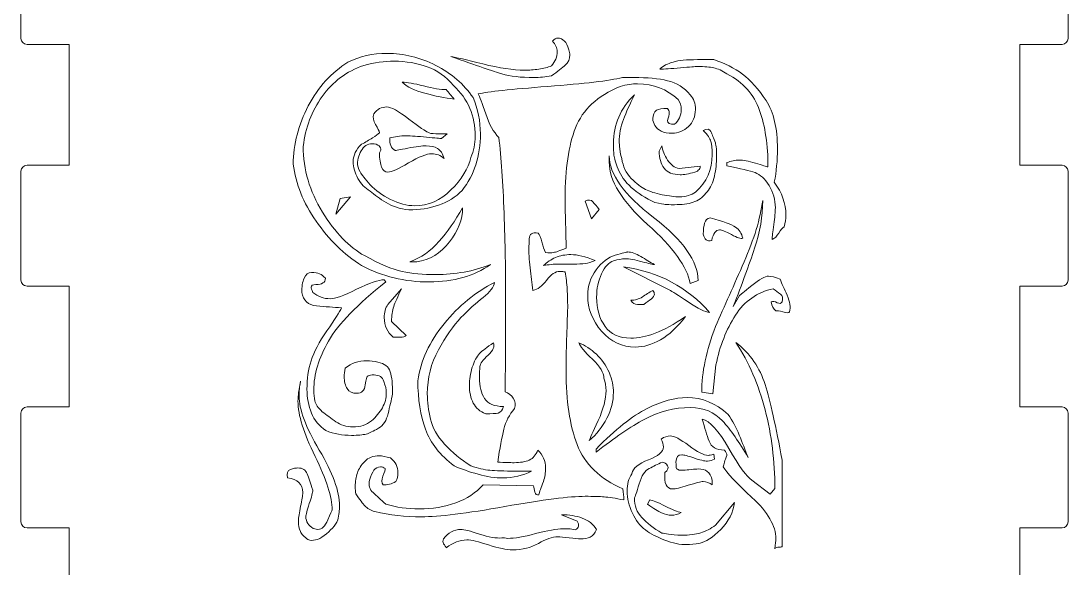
# Model space of a CAD drawing. Header units: inches. Extents: x 110 to 594, y -365 to 80.
# Drawn here: x 218.7 to 305.3, y -177.1 to -131.9 of the extents above; entities that cross this region are included whole.
import ezdxf

# ---------------------------------------------------------------- set-up
doc = ezdxf.new("R2010")
doc.units = ezdxf.units.IN
doc.header["$MEASUREMENT"] = 0
doc.layers.add('design4', color=7, linetype='Continuous')

# ---------------------------------------------------------------- blocks, each defined once
blk = doc.blocks.new('block 8')
at = {"layer": 'design4', "color": 7, "lineweight": 9}
blk.add_lwpolyline([(244.739, -147.849), (245.086, -146.544), (245.956, -146.414), (244.739, -147.849)], dxfattribs=at)
for points, knots in [([(264.086, -134.675), (264.086, -135.023), (263.963, -135.305), (263.717, -135.523), (263.47, -135.74), (263.086, -136.037), (262.565, -136.414), (262.071, -136.501), (261.593, -136.545), (261.129, -136.545), (260.028, -136.545), (259.144, -136.443), (258.477, -136.24), (257.81, -136.037), (256.405, -135.559), (254.26, -134.805), (254.637, -134.864), (255.514, -135.066), (256.891, -135.414), (258.267, -135.762), (259.419, -135.936), (260.347, -135.936), (260.724, -135.936), (261.115, -135.907), (261.521, -135.849), (261.927, -135.791), (262.275, -135.704), (262.565, -135.588), (262.883, -135.212), (263.043, -134.82), (263.043, -134.414), (263.043, -134.066), (262.913, -133.777), (262.651, -133.545), (262.796, -133.371), (262.941, -133.283), (263.086, -133.283), (263.521, -133.283), (263.826, -133.603), (263.999, -134.24), (264.057, -134.414), (264.086, -134.559), (264.086, -134.675)], [0, 0, 0, 0, 1, 1, 1, 2, 2, 2, 3, 3, 3, 4, 4, 4, 5, 5, 5, 6, 6, 6, 7, 7, 7, 8, 8, 8, 9, 9, 9, 10, 10, 10, 11, 11, 11, 12, 12, 12, 13, 13, 13, 14, 14, 14, 14]), ([(252.477, -153.458), (250.448, -153.458), (248.579, -153.009), (246.869, -152.11), (245.419, -151.183), (244.166, -149.958), (243.108, -148.436), (242.05, -146.914), (241.42, -145.342), (241.217, -143.719), (241.217, -142.066), (241.63, -140.457), (242.456, -138.892), (243.282, -137.327), (244.376, -136.125), (245.738, -135.284), (246.695, -134.791), (247.782, -134.544), (248.999, -134.544), (250.362, -134.544), (251.695, -134.878), (252.999, -135.544), (254.304, -136.212), (255.332, -137.095), (256.087, -138.197), (256.492, -139.153), (256.695, -140.153), (256.695, -141.197), (256.695, -143.052), (256.188, -144.617), (255.174, -145.892), (254.651, -146.443), (254.006, -146.849), (253.239, -147.11), (252.47, -147.37), (251.651, -147.501), (250.782, -147.501), (250.028, -147.414), (249.398, -147.212), (248.891, -146.892), (248.383, -146.574), (247.941, -146.255), (247.565, -145.936), (247.158, -145.704), (246.826, -145.356), (246.564, -144.892), (246.304, -144.429), (246.173, -143.965), (246.173, -143.501), (246.173, -142.979), (246.405, -142.501), (246.869, -142.066), (247.188, -141.892), (247.484, -141.718), (247.761, -141.544), (248.035, -141.37), (248.231, -141.226), (248.348, -141.11), (248.318, -140.965), (248.209, -140.74), (248.021, -140.436), (247.832, -140.132), (247.782, -139.835), (247.869, -139.545), (248.158, -139.168), (248.521, -138.979), (248.956, -138.979), (249.304, -138.979), (249.912, -139.313), (250.782, -139.979), (251.651, -140.646), (252.174, -141.009), (252.347, -141.066), (252.463, -141.153), (252.68, -141.197), (252.999, -141.197), (253.202, -141.197), (253.521, -141.197), (253.956, -141.197), (253.956, -141.197), (253.478, -141.588), (253.478, -141.588), (253.361, -141.588), (252.949, -141.552), (252.238, -141.479), (251.528, -141.407), (250.97, -141.37), (250.565, -141.37), (250.043, -141.37), (249.593, -141.429), (249.217, -141.544), (249.159, -142.037), (249.304, -142.385), (249.652, -142.588), (249.68, -142.588), (250.028, -142.522), (250.695, -142.392), (251.361, -142.262), (251.869, -142.197), (252.217, -142.197), (252.593, -142.197), (252.905, -142.269), (253.151, -142.414), (253.397, -142.559), (253.578, -142.835), (253.695, -143.24), (253.405, -142.979), (253.057, -142.849), (252.652, -142.849), (252.245, -142.849), (251.615, -143.103), (250.76, -143.61), (249.905, -144.117), (249.332, -144.37), (249.043, -144.37), (248.579, -144.37), (248.348, -143.834), (248.348, -142.762), (248.55, -142.473), (248.463, -142.24), (248.086, -142.066), (247.623, -141.951), (247.26, -142.052), (246.999, -142.371), (246.739, -142.69), (246.579, -143.081), (246.521, -143.544), (246.521, -143.834), (246.593, -144.103), (246.739, -144.349), (246.883, -144.595), (247.166, -144.951), (247.586, -145.414), (248.007, -145.878), (248.565, -146.284), (249.261, -146.631), (249.956, -146.979), (250.623, -147.153), (251.26, -147.153), (252.391, -147.153), (253.39, -146.719), (254.26, -145.849), (255.129, -144.979), (255.68, -144.081), (255.912, -143.153), (256.144, -142.603), (256.26, -142.023), (256.26, -141.414), (256.26, -139.733), (255.666, -138.327), (254.478, -137.197), (253.84, -136.473), (253.108, -135.958), (252.282, -135.653), (251.456, -135.349), (250.55, -135.197), (249.564, -135.197), (248.753, -135.197), (247.913, -135.313), (247.043, -135.544), (245.623, -136.037), (244.478, -136.893), (243.608, -138.11), (242.738, -139.327), (242.217, -140.704), (242.043, -142.24), (242.043, -144.153), (242.572, -145.965), (243.63, -147.675), (244.688, -149.385), (245.847, -150.588), (247.108, -151.284), (248.369, -151.979), (249.405, -152.414), (250.217, -152.588), (251.028, -152.762), (251.956, -152.849), (252.999, -152.849), (254.622, -152.849), (256.13, -152.574), (257.521, -152.023), (256.158, -152.979), (254.478, -153.458), (252.477, -153.458)], [0, 0, 0, 0, 1, 1, 1, 2, 2, 2, 3, 3, 3, 4, 4, 4, 5, 5, 5, 6, 6, 6, 7, 7, 7, 8, 8, 8, 9, 9, 9, 10, 10, 10, 11, 11, 11, 12, 12, 12, 13, 13, 13, 14, 14, 14, 15, 15, 15, 16, 16, 16, 17, 17, 17, 18, 18, 18, 19, 19, 19, 20, 20, 20, 21, 21, 21, 22, 22, 22, 23, 23, 23, 24, 24, 24, 25, 25, 25, 26, 26, 26, 27, 27, 27, 28, 28, 28, 29, 29, 29, 30, 30, 30, 31, 31, 31, 32, 32, 32, 33, 33, 33, 34, 34, 34, 35, 35, 35, 36, 36, 36, 37, 37, 37, 38, 38, 38, 39, 39, 39, 40, 40, 40, 41, 41, 41, 42, 42, 42, 43, 43, 43, 44, 44, 44, 45, 45, 45, 46, 46, 46, 47, 47, 47, 48, 48, 48, 49, 49, 49, 50, 50, 50, 51, 51, 51, 52, 52, 52, 53, 53, 53, 54, 54, 54, 55, 55, 55, 56, 56, 56, 57, 57, 57, 58, 58, 58, 59, 59, 59, 60, 60, 60, 61, 61, 61, 61]), ([(281.369, -149.414), (281.21, -149.675), (281.028, -149.849), (280.826, -149.936), (280.826, -149.733), (280.869, -149.327), (280.956, -148.718), (281.043, -148.11), (281.086, -147.646), (281.086, -147.327), (281.086, -146.661), (280.913, -146.044), (280.565, -145.479), (280.217, -144.914), (279.832, -144.559), (279.413, -144.414), (278.992, -144.269), (278.216, -144.081), (277.086, -143.849), (277.086, -143.849), (277.086, -143.588), (277.086, -143.588), (277.405, -143.443), (277.753, -143.371), (278.13, -143.371), (278.419, -143.371), (278.854, -143.457), (279.434, -143.631), (280.013, -143.805), (280.361, -143.907), (280.478, -143.936), (280.478, -142.139), (280.246, -140.581), (279.782, -139.262), (279.318, -137.943), (278.419, -136.936), (277.086, -136.24), (276.68, -135.979), (276.318, -135.813), (275.999, -135.74), (275.68, -135.668), (275.231, -135.632), (274.651, -135.632), (274.478, -135.632), (274.006, -135.668), (273.238, -135.74), (272.47, -135.813), (271.897, -135.849), (271.521, -135.849), (271.811, -135.588), (272.18, -135.393), (272.63, -135.262), (273.079, -135.131), (273.753, -135.066), (274.651, -135.066), (274.651, -135.066), (275.999, -135.066), (275.999, -135.066), (276.898, -135.356), (277.687, -135.755), (278.369, -136.262), (279.049, -136.77), (279.702, -137.501), (280.326, -138.457), (280.948, -139.414), (281.261, -140.748), (281.261, -142.458), (281.261, -143.414), (281.173, -144.327), (280.999, -145.197), (281.637, -146.066), (281.956, -146.979), (281.956, -147.936), (281.956, -148.255), (281.912, -148.573), (281.826, -148.892), (281.68, -148.979), (281.528, -149.153), (281.369, -149.414)], [0, 0, 0, 0, 1, 1, 1, 2, 2, 2, 3, 3, 3, 4, 4, 4, 5, 5, 5, 6, 6, 6, 7, 7, 7, 8, 8, 8, 9, 9, 9, 10, 10, 10, 11, 11, 11, 12, 12, 12, 13, 13, 13, 14, 14, 14, 15, 15, 15, 16, 16, 16, 17, 17, 17, 18, 18, 18, 19, 19, 19, 20, 20, 20, 21, 21, 21, 22, 22, 22, 23, 23, 23, 24, 24, 24, 25, 25, 25, 26, 26, 26, 26]), ([(274.478, -139.197), (274.478, -139.777), (274.282, -140.247), (273.891, -140.61), (273.499, -140.973), (273.057, -141.153), (272.564, -141.153), (272.188, -141.153), (271.883, -141.096), (271.651, -140.979), (271.419, -140.864), (271.245, -140.712), (271.13, -140.523), (271.013, -140.335), (270.956, -140.139), (270.956, -139.936), (270.956, -139.647), (271.057, -139.414), (271.26, -139.24), (271.434, -139.153), (271.738, -139.11), (272.173, -139.11), (272.261, -139.197), (272.304, -139.313), (272.304, -139.458), (272.304, -139.603), (272.261, -139.82), (272.173, -140.11), (272.173, -140.313), (272.361, -140.414), (272.739, -140.414), (273.115, -140.095), (273.304, -139.69), (273.304, -139.197), (273.304, -138.878), (273.217, -138.603), (273.043, -138.37), (272.115, -137.501), (271, -137.066), (269.695, -137.066), (269.26, -137.066), (268.782, -137.139), (268.26, -137.284), (266.376, -138.066), (265.144, -139.204), (264.565, -140.697), (263.984, -142.19), (263.695, -144.125), (263.695, -146.501), (263.695, -146.994), (263.709, -147.711), (263.739, -148.653), (263.767, -149.595), (263.782, -150.269), (263.782, -150.675), (263.26, -150.878), (262.913, -150.994), (262.738, -151.023), (262.565, -151.052), (262.347, -151.052), (262.087, -151.023), (261.97, -150.791), (261.869, -150.501), (261.782, -150.153), (261.695, -149.805), (261.593, -149.559), (261.477, -149.414), (260.984, -149.327), (260.739, -149.487), (260.739, -149.892), (260.739, -150.038), (260.724, -150.24), (260.695, -150.501), (260.695, -151.023), (260.731, -151.617), (260.804, -152.284), (260.876, -152.951), (260.956, -153.574), (261.043, -154.153), (261.419, -154.095), (261.789, -153.821), (262.151, -153.327), (262.514, -152.835), (262.883, -152.588), (263.26, -152.588), (263.434, -152.588), (263.579, -152.603), (263.695, -152.632), (263.782, -153.096), (263.839, -153.574), (263.869, -154.066), (263.897, -154.56), (263.912, -155.052), (263.912, -155.545), (263.883, -156.444), (263.854, -157.335), (263.826, -158.219), (263.796, -159.103), (263.782, -159.98), (263.782, -160.849), (263.782, -163.284), (264.086, -165.305), (264.695, -166.914), (265.304, -168.523), (266.564, -169.748), (268.478, -170.588), (268.506, -170.908), (268.535, -171.211), (268.565, -171.501), (267.84, -171.356), (267.296, -171.269), (266.934, -171.24), (266.571, -171.211), (266.043, -171.197), (265.347, -171.197), (264.101, -171.197), (261.891, -171.479), (258.717, -172.044), (255.543, -172.61), (253.245, -172.893), (251.826, -172.893), (250.492, -172.893), (249.202, -172.748), (247.956, -172.458), (247.608, -172.342), (247.34, -172.19), (247.151, -172.001), (246.963, -171.813), (246.709, -171.473), (246.391, -170.979), (246.362, -170.834), (246.347, -170.631), (246.347, -170.371), (246.347, -169.965), (246.405, -169.596), (246.521, -169.262), (246.637, -168.929), (246.84, -168.61), (247.13, -168.306), (247.42, -168.001), (247.825, -167.849), (248.348, -167.849), (248.55, -167.849), (248.854, -167.908), (249.261, -168.023), (249.666, -168.342), (249.869, -168.747), (249.869, -169.24), (249.869, -169.53), (249.81, -169.777), (249.695, -169.979), (249.347, -170.182), (248.999, -170.269), (248.651, -170.241), (248.506, -170.096), (248.499, -169.856), (248.63, -169.523), (248.76, -169.19), (248.826, -168.98), (248.826, -168.892), (248.68, -168.805), (248.55, -168.762), (248.434, -168.762), (248.202, -168.762), (248.021, -168.856), (247.891, -169.044), (247.761, -169.233), (247.637, -169.501), (247.521, -169.849), (247.434, -170.284), (247.535, -170.631), (247.825, -170.892), (248.115, -171.153), (248.463, -171.473), (248.869, -171.849), (249.739, -172.11), (250.666, -172.24), (251.651, -172.24), (252.723, -172.24), (253.723, -172.074), (254.651, -171.74), (255.579, -171.407), (256.332, -170.908), (256.913, -170.241), (256.913, -170.241), (261.086, -170.327), (261.086, -170.327), (261.115, -170.473), (261.152, -170.646), (261.195, -170.849), (261.238, -171.052), (261.347, -171.125), (261.521, -171.066), (261.579, -170.834), (261.709, -170.473), (261.912, -169.979), (262.028, -169.603), (262.087, -169.226), (262.087, -168.849), (262.087, -168.269), (261.869, -167.777), (261.434, -167.371), (261.289, -167.777), (261.057, -168.052), (260.739, -168.197), (260.419, -168.342), (259.999, -168.414), (259.478, -168.414), (259.158, -168.414), (258.709, -168.4), (258.129, -168.371), (258.304, -167.212), (258.47, -166.306), (258.63, -165.653), (258.789, -165.001), (259.087, -164.429), (259.521, -163.936), (259.608, -163.617), (259.572, -163.334), (259.412, -163.088), (259.253, -162.842), (259.028, -162.661), (258.739, -162.545), (258.739, -161.994), (258.745, -161.429), (258.76, -160.849), (258.774, -160.27), (258.782, -159.69), (258.782, -159.11), (258.782, -159.11), (258.782, -158.588), (258.782, -158.588), (258.782, -158.588), (258.782, -158.023), (258.782, -158.023), (258.782, -158.023), (258.782, -157.371), (258.782, -157.371), (258.782, -157.371), (258.782, -156.588), (258.782, -156.588), (258.782, -156.588), (258.782, -155.718), (258.782, -155.718), (258.782, -155.718), (258.782, -154.719), (258.782, -154.719), (258.782, -152.603), (258.739, -150.284), (258.652, -147.762), (258.564, -145.24), (258.419, -143.153), (258.217, -141.501), (257.782, -141.066), (257.419, -140.414), (257.13, -139.545), (256.84, -138.675), (256.636, -138.124), (256.521, -137.892), (257.304, -137.718), (259.217, -137.516), (262.26, -137.284), (265.304, -137.052), (267.362, -136.805), (268.434, -136.545), (268.434, -136.545), (269.391, -136.545), (269.391, -136.545), (270.492, -136.545), (271.419, -136.631), (272.173, -136.805), (272.927, -136.979), (273.55, -137.371), (274.043, -137.979), (274.332, -138.298), (274.478, -138.704), (274.478, -139.197)], [0, 0, 0, 0, 1, 1, 1, 2, 2, 2, 3, 3, 3, 4, 4, 4, 5, 5, 5, 6, 6, 6, 7, 7, 7, 8, 8, 8, 9, 9, 9, 10, 10, 10, 11, 11, 11, 12, 12, 12, 13, 13, 13, 14, 14, 14, 15, 15, 15, 16, 16, 16, 17, 17, 17, 18, 18, 18, 19, 19, 19, 20, 20, 20, 21, 21, 21, 22, 22, 22, 23, 23, 23, 24, 24, 24, 25, 25, 25, 26, 26, 26, 27, 27, 27, 28, 28, 28, 29, 29, 29, 30, 30, 30, 31, 31, 31, 32, 32, 32, 33, 33, 33, 34, 34, 34, 35, 35, 35, 36, 36, 36, 37, 37, 37, 38, 38, 38, 39, 39, 39, 40, 40, 40, 41, 41, 41, 42, 42, 42, 43, 43, 43, 44, 44, 44, 45, 45, 45, 46, 46, 46, 47, 47, 47, 48, 48, 48, 49, 49, 49, 50, 50, 50, 51, 51, 51, 52, 52, 52, 53, 53, 53, 54, 54, 54, 55, 55, 55, 56, 56, 56, 57, 57, 57, 58, 58, 58, 59, 59, 59, 60, 60, 60, 61, 61, 61, 62, 62, 62, 63, 63, 63, 64, 64, 64, 65, 65, 65, 66, 66, 66, 67, 67, 67, 68, 68, 68, 69, 69, 69, 70, 70, 70, 71, 71, 71, 72, 72, 72, 73, 73, 73, 74, 74, 74, 75, 75, 75, 76, 76, 76, 77, 77, 77, 78, 78, 78, 79, 79, 79, 80, 80, 80, 81, 81, 81, 82, 82, 82, 83, 83, 83, 84, 84, 84, 85, 85, 85, 86, 86, 86, 87, 87, 87, 88, 88, 88, 89, 89, 89, 90, 90, 90, 91, 91, 91, 92, 92, 92, 92]), ([(252.108, -137.849), (251.253, -137.617), (250.623, -137.313), (250.217, -136.936), (250.623, -136.936), (251.217, -137.038), (251.999, -137.24), (252.782, -137.443), (253.405, -137.544), (253.869, -137.544), (254.071, -137.805), (254.289, -138.066), (254.521, -138.327), (253.767, -138.24), (252.963, -138.081), (252.108, -137.849)], [0, 0, 0, 0, 1, 1, 1, 2, 2, 2, 3, 3, 3, 4, 4, 4, 5, 5, 5, 5]), ([(276.217, -142.458), (276.217, -142.748), (276.217, -143.023), (276.217, -143.284), (276.217, -143.834), (276.144, -144.37), (275.999, -144.892), (275.854, -145.414), (275.637, -145.82), (275.347, -146.11), (275.057, -146.487), (274.702, -146.74), (274.282, -146.871), (273.861, -147.001), (273.347, -147.066), (272.739, -147.066), (272.361, -147.066), (272.108, -147.059), (271.977, -147.045), (271.847, -147.03), (271.565, -146.979), (271.13, -146.892), (270.347, -146.516), (269.695, -146.095), (269.173, -145.631), (268.651, -145.168), (268.289, -144.668), (268.086, -144.131), (267.883, -143.596), (267.767, -143.212), (267.739, -142.979), (267.71, -142.748), (267.695, -142.429), (267.695, -142.023), (267.695, -140.429), (268.275, -139.081), (269.434, -137.979), (269.057, -138.734), (268.753, -139.414), (268.521, -140.023), (268.289, -140.631), (268.173, -141.255), (268.173, -141.892), (268.173, -141.951), (268.188, -142.139), (268.217, -142.458), (268.245, -142.777), (268.304, -143.038), (268.39, -143.24), (268.478, -143.907), (268.738, -144.457), (269.173, -144.892), (269.608, -145.327), (269.999, -145.631), (270.347, -145.805), (270.695, -145.979), (271.151, -146.125), (271.717, -146.24), (272.282, -146.356), (272.767, -146.414), (273.174, -146.414), (273.695, -146.414), (274.13, -146.284), (274.478, -146.023), (275.405, -145.182), (275.869, -144.153), (275.869, -142.936), (275.869, -142.443), (275.832, -142.074), (275.76, -141.827), (275.688, -141.581), (275.478, -141.284), (275.13, -140.936), (275.449, -140.762), (275.658, -140.791), (275.76, -141.022), (275.861, -141.255), (275.985, -141.559), (276.13, -141.936), (276.13, -142.023), (276.158, -142.197), (276.217, -142.458)], [0, 0, 0, 0, 1, 1, 1, 2, 2, 2, 3, 3, 3, 4, 4, 4, 5, 5, 5, 6, 6, 6, 7, 7, 7, 8, 8, 8, 9, 9, 9, 10, 10, 10, 11, 11, 11, 12, 12, 12, 13, 13, 13, 14, 14, 14, 15, 15, 15, 16, 16, 16, 17, 17, 17, 18, 18, 18, 19, 19, 19, 20, 20, 20, 21, 21, 21, 22, 22, 22, 23, 23, 23, 24, 24, 24, 25, 25, 25, 26, 26, 26, 27, 27, 27, 27]), ([(274.717, -144.218), (274.615, -144.32), (274.521, -144.37), (274.434, -144.37), (273.912, -144.516), (273.506, -144.588), (273.217, -144.588), (272.608, -144.588), (272.165, -144.407), (271.891, -144.045), (271.615, -143.682), (271.478, -143.212), (271.478, -142.631), (271.478, -142.631), (271.695, -142.197), (271.695, -142.197), (271.753, -142.573), (271.913, -142.965), (272.173, -143.371), (272.434, -143.777), (272.753, -144.009), (273.13, -144.066), (273.13, -144.066), (274.869, -143.892), (274.869, -143.892), (274.869, -144.009), (274.818, -144.117), (274.717, -144.218)], [0, 0, 0, 0, 1, 1, 1, 2, 2, 2, 3, 3, 3, 4, 4, 4, 5, 5, 5, 6, 6, 6, 7, 7, 7, 8, 8, 8, 9, 9, 9, 9]), ([(274.043, -153.588), (273.81, -152.226), (272.637, -150.596), (270.521, -148.697), (268.405, -146.799), (267.347, -145.081), (267.347, -143.544), (267.347, -143.544), (267.347, -143.023), (267.347, -143.023), (267.347, -144.53), (268.572, -146.234), (271.021, -148.131), (273.47, -150.03), (274.695, -151.762), (274.695, -153.327), (274.695, -153.327), (274.043, -153.588), (274.043, -153.588)], [0, 0, 0, 0, 1, 1, 1, 2, 2, 2, 3, 3, 3, 4, 4, 4, 5, 5, 5, 6, 6, 6, 6]), ([(265.869, -148.24), (265.869, -148.24), (265.347, -146.762), (265.347, -146.762), (265.636, -146.646), (265.854, -146.668), (265.999, -146.827), (266.144, -146.987), (266.318, -147.197), (266.521, -147.458), (266.521, -147.458), (265.869, -148.24), (265.869, -148.24)], [0, 0, 0, 0, 1, 1, 1, 2, 2, 2, 3, 3, 3, 4, 4, 4, 4]), ([(281.717, -155.936), (281.412, -155.849), (281.216, -155.82), (281.13, -155.849), (280.926, -155.704), (280.796, -155.458), (280.738, -155.11), (280.883, -155.052), (281.05, -155.074), (281.238, -155.175), (281.427, -155.277), (281.564, -155.255), (281.651, -155.11), (281.739, -154.82), (281.688, -154.603), (281.5, -154.458), (281.311, -154.313), (281.115, -154.168), (280.913, -154.023), (279.579, -154.313), (278.535, -155.045), (277.782, -156.218), (277.028, -157.392), (276.492, -158.761), (276.174, -160.327), (276.174, -160.327), (275.912, -162.719), (275.912, -162.719), (275.912, -162.719), (274.999, -162.588), (274.999, -162.588), (274.999, -160.936), (275.376, -159.125), (276.13, -157.153), (276.883, -155.473), (277.674, -153.69), (278.5, -151.805), (279.326, -149.922), (279.84, -148.226), (280.043, -146.719), (280.043, -148.023), (279.818, -149.342), (279.369, -150.675), (278.919, -152.008), (278.332, -153.617), (277.608, -155.501), (277.608, -155.501), (278.13, -154.588), (278.13, -154.588), (278.159, -154.56), (278.492, -154.284), (279.13, -153.762), (279.767, -153.24), (280.231, -152.979), (280.521, -152.979), (280.753, -152.979), (281.071, -153.066), (281.478, -153.24), (281.622, -153.588), (281.818, -154.03), (282.065, -154.566), (282.311, -155.103), (282.375, -155.56), (282.26, -155.936), (282.202, -156.023), (282.021, -156.023), (281.717, -155.936)], [0, 0, 0, 0, 1, 1, 1, 2, 2, 2, 3, 3, 3, 4, 4, 4, 5, 5, 5, 6, 6, 6, 7, 7, 7, 8, 8, 8, 9, 9, 9, 10, 10, 10, 11, 11, 11, 12, 12, 12, 13, 13, 13, 14, 14, 14, 15, 15, 15, 16, 16, 16, 17, 17, 17, 18, 18, 18, 19, 19, 19, 20, 20, 20, 21, 21, 21, 22, 22, 22, 22]), ([(254.13, -150.153), (253.405, -151.081), (252.506, -151.632), (251.434, -151.805), (251.434, -151.805), (250.869, -151.805), (250.869, -151.805), (251.767, -151.458), (252.564, -150.893), (253.26, -150.11), (253.956, -149.327), (254.608, -148.4), (255.217, -147.327), (255.217, -148.283), (254.854, -149.226), (254.13, -150.153)], [0, 0, 0, 0, 1, 1, 1, 2, 2, 2, 3, 3, 3, 4, 4, 4, 5, 5, 5, 5]), ([(277.456, -149.544), (276.978, -149.284), (276.652, -149.153), (276.477, -149.153), (276.158, -149.153), (275.941, -149.443), (275.826, -150.023), (275.449, -150.139), (275.216, -149.965), (275.13, -149.501), (275.13, -149.125), (275.165, -148.82), (275.239, -148.588), (275.31, -148.356), (275.462, -148.212), (275.695, -148.153), (276.767, -148.443), (277.463, -148.697), (277.782, -148.914), (278.101, -149.132), (278.304, -149.443), (278.391, -149.849), (278.245, -149.907), (277.934, -149.805), (277.456, -149.544)], [0, 0, 0, 0, 1, 1, 1, 2, 2, 2, 3, 3, 3, 4, 4, 4, 5, 5, 5, 6, 6, 6, 7, 7, 7, 8, 8, 8, 8]), ([(265.369, -151.936), (265.122, -151.965), (264.782, -151.979), (264.347, -151.979), (264.347, -151.979), (263.216, -151.979), (263.216, -151.979), (262.753, -151.979), (262.318, -152.023), (261.912, -152.11), (262.202, -151.82), (262.535, -151.596), (262.913, -151.436), (263.289, -151.277), (263.709, -151.197), (264.174, -151.197), (264.723, -151.197), (265.39, -151.357), (266.173, -151.675), (265.883, -151.82), (265.615, -151.907), (265.369, -151.936)], [0, 0, 0, 0, 1, 1, 1, 2, 2, 2, 3, 3, 3, 4, 4, 4, 5, 5, 5, 6, 6, 6, 7, 7, 7, 7]), ([(271.586, -158.24), (270.876, -158.646), (270.187, -158.849), (269.521, -158.849), (268.419, -158.849), (267.484, -158.407), (266.717, -157.523), (265.948, -156.639), (265.565, -155.661), (265.565, -154.588), (265.565, -153.805), (265.796, -153.096), (266.26, -152.458), (266.724, -151.82), (267.253, -151.414), (267.847, -151.24), (268.441, -151.067), (268.782, -150.979), (268.869, -150.979), (269.188, -150.979), (269.55, -151.103), (269.956, -151.349), (270.362, -151.596), (270.739, -151.82), (271.086, -152.023), (270.97, -152.023), (270.63, -151.944), (270.065, -151.784), (269.5, -151.625), (269.028, -151.545), (268.651, -151.545), (268.39, -151.545), (268.071, -151.603), (267.695, -151.719), (267.318, -151.835), (266.992, -152.19), (266.717, -152.784), (266.441, -153.378), (266.304, -154.023), (266.304, -154.719), (266.304, -155.675), (266.536, -156.479), (266.999, -157.132), (267.463, -157.784), (268.173, -158.11), (269.13, -158.11), (269.739, -158.11), (270.413, -157.973), (271.151, -157.697), (271.891, -157.422), (272.724, -156.965), (273.652, -156.327), (272.985, -157.197), (272.296, -157.835), (271.586, -158.24)], [0, 0, 0, 0, 1, 1, 1, 2, 2, 2, 3, 3, 3, 4, 4, 4, 5, 5, 5, 6, 6, 6, 7, 7, 7, 8, 8, 8, 9, 9, 9, 10, 10, 10, 11, 11, 11, 12, 12, 12, 13, 13, 13, 14, 14, 14, 15, 15, 15, 16, 16, 16, 17, 17, 17, 18, 18, 18, 18]), ([(273.869, -155.11), (273.057, -154.56), (272.535, -154.226), (272.304, -154.11), (272.304, -154.11), (268.521, -152.197), (268.521, -152.197), (271.448, -152.632), (273.825, -153.893), (275.651, -155.979), (275.274, -155.951), (274.68, -155.661), (273.869, -155.11)], [0, 0, 0, 0, 1, 1, 1, 2, 2, 2, 3, 3, 3, 4, 4, 4, 4]), ([(249.065, -164.349), (248.934, -164.914), (248.666, -165.32), (248.26, -165.566), (247.854, -165.813), (247.514, -165.973), (247.238, -166.044), (246.963, -166.117), (246.564, -166.153), (246.043, -166.153), (245.289, -166.153), (244.579, -166.022), (243.912, -165.762), (243.362, -165.386), (242.963, -164.9), (242.717, -164.305), (242.47, -163.711), (242.348, -163.052), (242.348, -162.327), (242.348, -161.487), (242.463, -160.705), (242.695, -159.98), (242.927, -159.256), (243.362, -158.429), (243.999, -157.501), (244.637, -156.574), (245.043, -155.936), (245.217, -155.588), (244.55, -155.56), (243.861, -155.509), (243.152, -155.436), (242.441, -155.364), (242.028, -154.995), (241.913, -154.327), (241.913, -153.864), (241.978, -153.473), (242.108, -153.154), (242.239, -152.835), (242.448, -152.675), (242.738, -152.675), (242.999, -152.675), (243.217, -152.712), (243.391, -152.784), (243.564, -152.857), (243.724, -152.979), (243.869, -153.154), (243.869, -153.501), (243.608, -153.675), (243.086, -153.675), (242.826, -153.675), (242.695, -153.748), (242.695, -153.893), (242.695, -153.951), (242.738, -154.095), (242.826, -154.327), (243.261, -154.675), (243.739, -154.849), (244.26, -154.849), (244.666, -154.849), (245.398, -154.588), (246.456, -154.066), (247.514, -153.545), (248.275, -153.284), (248.738, -153.284), (248.738, -153.284), (248.869, -153.458), (248.869, -153.458), (246.521, -155.313), (244.941, -156.943), (244.13, -158.349), (243.318, -159.755), (242.913, -161.11), (242.913, -162.414), (242.913, -162.734), (242.941, -163.031), (242.999, -163.306), (243.057, -163.581), (243.261, -163.878), (243.608, -164.196), (243.956, -164.458), (244.333, -164.733), (244.739, -165.023), (245.144, -165.313), (245.608, -165.457), (246.13, -165.457), (246.767, -165.457), (247.282, -165.291), (247.674, -164.958), (248.064, -164.625), (248.369, -164.262), (248.587, -163.871), (248.804, -163.479), (248.913, -163.066), (248.913, -162.632), (248.913, -162.371), (248.847, -162.06), (248.717, -161.697), (248.587, -161.335), (248.318, -161.153), (247.913, -161.153), (247.68, -161.153), (247.514, -161.175), (247.413, -161.219), (247.311, -161.262), (247.231, -161.516), (247.174, -161.979), (247.115, -162.444), (246.883, -162.675), (246.478, -162.675), (246.101, -162.675), (245.833, -162.545), (245.674, -162.284), (245.514, -162.023), (245.434, -161.69), (245.434, -161.284), (245.434, -161.11), (245.463, -160.878), (245.521, -160.588), (246.014, -160.182), (246.609, -159.98), (247.304, -159.98), (247.593, -159.98), (247.898, -160.023), (248.217, -160.11), (248.767, -160.197), (249.108, -160.458), (249.239, -160.892), (249.369, -161.327), (249.434, -161.936), (249.434, -162.719), (249.318, -163.24), (249.195, -163.784), (249.065, -164.349)], [0, 0, 0, 0, 1, 1, 1, 2, 2, 2, 3, 3, 3, 4, 4, 4, 5, 5, 5, 6, 6, 6, 7, 7, 7, 8, 8, 8, 9, 9, 9, 10, 10, 10, 11, 11, 11, 12, 12, 12, 13, 13, 13, 14, 14, 14, 15, 15, 15, 16, 16, 16, 17, 17, 17, 18, 18, 18, 19, 19, 19, 20, 20, 20, 21, 21, 21, 22, 22, 22, 23, 23, 23, 24, 24, 24, 25, 25, 25, 26, 26, 26, 27, 27, 27, 28, 28, 28, 29, 29, 29, 30, 30, 30, 31, 31, 31, 32, 32, 32, 33, 33, 33, 34, 34, 34, 35, 35, 35, 36, 36, 36, 37, 37, 37, 38, 38, 38, 39, 39, 39, 40, 40, 40, 41, 41, 41, 42, 42, 42, 43, 43, 43, 44, 44, 44, 44]), ([(250.043, -158.023), (250.043, -158.023), (249.478, -158.023), (249.478, -158.023), (248.984, -157.617), (248.738, -157.081), (248.738, -156.414), (248.738, -155.979), (248.84, -155.617), (249.043, -155.327), (249.043, -155.327), (250.174, -154.023), (250.174, -154.023), (249.854, -154.661), (249.637, -155.153), (249.521, -155.501), (249.405, -155.849), (249.347, -156.255), (249.347, -156.719), (249.347, -156.719), (250.565, -157.893), (250.565, -157.893), (250.478, -157.979), (250.304, -158.023), (250.043, -158.023)], [0, 0, 0, 0, 1, 1, 1, 2, 2, 2, 3, 3, 3, 4, 4, 4, 5, 5, 5, 6, 6, 6, 7, 7, 7, 8, 8, 8, 8]), ([(258.564, -169.675), (257.927, -169.675), (257.239, -169.574), (256.499, -169.371), (255.76, -169.168), (255.101, -168.936), (254.521, -168.675), (253.361, -167.806), (252.571, -166.799), (252.152, -165.653), (251.731, -164.509), (251.521, -163.168), (251.521, -161.631), (251.753, -159.98), (252.477, -158.407), (253.695, -156.914), (254.912, -155.422), (256.304, -154.284), (257.869, -153.501), (257.81, -153.878), (257.492, -154.291), (256.913, -154.74), (256.332, -155.19), (255.723, -155.748), (255.086, -156.414), (254.449, -157.081), (253.825, -157.973), (253.217, -159.088), (252.608, -160.204), (252.304, -161.414), (252.304, -162.719), (252.304, -163.385), (252.391, -164.081), (252.564, -164.806), (252.739, -165.53), (253.13, -166.226), (253.738, -166.893), (254.347, -167.56), (255.072, -168.153), (255.912, -168.675), (256.492, -168.878), (257.014, -169.001), (257.478, -169.044), (257.941, -169.088), (258.652, -169.11), (259.608, -169.11), (259.608, -169.11), (260.912, -169.11), (260.912, -169.11), (260.188, -169.487), (259.405, -169.675), (258.564, -169.675)], [0, 0, 0, 0, 1, 1, 1, 2, 2, 2, 3, 3, 3, 4, 4, 4, 5, 5, 5, 6, 6, 6, 7, 7, 7, 8, 8, 8, 9, 9, 9, 10, 10, 10, 11, 11, 11, 12, 12, 12, 13, 13, 13, 14, 14, 14, 15, 15, 15, 16, 16, 16, 17, 17, 17, 17]), ([(271.086, -154.458), (271.086, -154.603), (271, -154.74), (270.825, -154.871), (270.652, -155.001), (270.448, -155.153), (270.217, -155.327), (270.043, -155.327), (269.869, -155.327), (269.695, -155.327), (269.462, -155.327), (269.274, -155.212), (269.13, -154.979), (269.478, -154.979), (269.796, -154.886), (270.086, -154.697), (270.375, -154.509), (270.665, -154.327), (270.956, -154.153), (271.043, -154.299), (271.086, -154.4), (271.086, -154.458)], [0, 0, 0, 0, 1, 1, 1, 2, 2, 2, 3, 3, 3, 4, 4, 4, 5, 5, 5, 6, 6, 6, 7, 7, 7, 7]), ([(281.304, -175.414), (281.159, -175.414), (281.071, -175.458), (281.043, -175.545), (281.101, -175.139), (281.13, -174.864), (281.13, -174.718), (281.13, -173.646), (280.47, -172.501), (279.151, -171.284), (277.832, -170.066), (277.043, -169.226), (276.782, -168.762), (276.81, -168.559), (276.912, -168.24), (277.086, -167.806), (277.086, -167.661), (277.013, -167.516), (276.869, -167.371), (276.202, -167.371), (275.782, -167.125), (275.608, -166.631), (275.434, -166.139), (275.245, -165.53), (275.043, -164.806), (275.651, -164.951), (276.383, -165.762), (277.239, -167.241), (278.093, -168.718), (278.724, -169.588), (279.13, -169.849), (279.13, -169.849), (280.651, -171.023), (280.651, -171.023), (280.651, -171.023), (281.043, -170.544), (281.043, -170.544), (281.043, -168.284), (280.775, -166.117), (280.239, -164.045), (279.702, -161.972), (278.897, -160.11), (277.826, -158.458), (279.014, -159.414), (279.818, -160.581), (280.239, -161.958), (280.658, -163.334), (281.13, -165.414), (281.651, -168.197), (281.651, -168.197), (281.651, -175.371), (281.651, -175.371), (281.564, -175.4), (281.449, -175.414), (281.304, -175.414)], [0, 0, 0, 0, 1, 1, 1, 2, 2, 2, 3, 3, 3, 4, 4, 4, 5, 5, 5, 6, 6, 6, 7, 7, 7, 8, 8, 8, 9, 9, 9, 10, 10, 10, 11, 11, 11, 12, 12, 12, 13, 13, 13, 14, 14, 14, 15, 15, 15, 16, 16, 16, 17, 17, 17, 18, 18, 18, 18]), ([(258.174, -164.305), (257.97, -164.349), (257.622, -164.371), (257.13, -164.371), (256.666, -164.196), (256.326, -163.9), (256.108, -163.479), (255.891, -163.06), (255.782, -162.574), (255.782, -162.023), (255.782, -161.53), (255.861, -161.03), (256.021, -160.523), (256.18, -160.016), (256.376, -159.639), (256.608, -159.393), (256.84, -159.147), (257.231, -158.849), (257.782, -158.501), (257.897, -158.791), (257.745, -159.131), (257.325, -159.523), (256.905, -159.914), (256.68, -160.226), (256.652, -160.458), (256.623, -160.69), (256.608, -160.995), (256.608, -161.371), (256.608, -162.096), (256.753, -162.675), (257.043, -163.11), (257.332, -163.545), (257.854, -163.762), (258.608, -163.762), (258.521, -164.081), (258.375, -164.262), (258.174, -164.305)], [0, 0, 0, 0, 1, 1, 1, 2, 2, 2, 3, 3, 3, 4, 4, 4, 5, 5, 5, 6, 6, 6, 7, 7, 7, 8, 8, 8, 9, 9, 9, 10, 10, 10, 11, 11, 11, 12, 12, 12, 12]), ([(267.695, -162.588), (267.695, -163.313), (267.514, -164.03), (267.151, -164.74), (266.789, -165.45), (266.304, -166.066), (265.695, -166.588), (265.753, -166.443), (265.999, -165.892), (266.434, -164.936), (266.869, -163.979), (267.086, -163.153), (267.086, -162.457), (267.086, -162.081), (267.028, -161.733), (266.912, -161.414), (266.912, -160.979), (266.593, -160.458), (265.956, -159.849), (265.318, -159.24), (264.941, -158.791), (264.825, -158.501), (265.347, -158.704), (265.832, -159.016), (266.282, -159.436), (266.731, -159.856), (267.086, -160.357), (267.347, -160.936), (267.579, -161.544), (267.695, -162.096), (267.695, -162.588)], [0, 0, 0, 0, 1, 1, 1, 2, 2, 2, 3, 3, 3, 4, 4, 4, 5, 5, 5, 6, 6, 6, 7, 7, 7, 8, 8, 8, 9, 9, 9, 10, 10, 10, 10]), ([(243.782, -174.436), (243.261, -174.827), (242.811, -174.936), (242.434, -174.762), (242.115, -174.559), (241.905, -174.342), (241.804, -174.11), (241.702, -173.878), (241.652, -173.588), (241.652, -173.24), (241.652, -172.951), (241.71, -172.545), (241.825, -172.023), (241.941, -171.501), (242, -171.125), (242, -170.892), (242, -170.196), (241.579, -169.791), (240.739, -169.675), (240.652, -169.299), (240.731, -169.066), (240.978, -168.98), (241.224, -168.892), (241.434, -168.849), (241.608, -168.849), (241.985, -168.849), (242.239, -169.016), (242.369, -169.349), (242.499, -169.682), (242.651, -170.125), (242.826, -170.675), (242.826, -170.878), (242.731, -171.255), (242.543, -171.805), (242.354, -172.357), (242.26, -172.718), (242.26, -172.893), (242.26, -173.298), (242.463, -173.617), (242.869, -173.849), (242.869, -173.849), (243.261, -173.936), (243.261, -173.936), (243.579, -173.936), (243.848, -173.675), (244.065, -173.153), (244.282, -172.631), (244.405, -172.357), (244.434, -172.327), (244.434, -171.284), (243.963, -169.806), (243.022, -167.892), (242.079, -165.98), (241.608, -164.458), (241.608, -163.327), (241.608, -162.864), (241.68, -162.313), (241.825, -161.675), (241.739, -162.11), (241.695, -162.516), (241.695, -162.892), (241.695, -163.994), (242.253, -165.487), (243.369, -167.371), (244.484, -169.255), (245.043, -170.791), (245.043, -171.98), (245.043, -172.327), (245, -172.718), (244.913, -173.153), (244.68, -173.617), (244.304, -174.045), (243.782, -174.436)], [0, 0, 0, 0, 1, 1, 1, 2, 2, 2, 3, 3, 3, 4, 4, 4, 5, 5, 5, 6, 6, 6, 7, 7, 7, 8, 8, 8, 9, 9, 9, 10, 10, 10, 11, 11, 11, 12, 12, 12, 13, 13, 13, 14, 14, 14, 15, 15, 15, 16, 16, 16, 17, 17, 17, 18, 18, 18, 19, 19, 19, 20, 20, 20, 21, 21, 21, 22, 22, 22, 23, 23, 23, 24, 24, 24, 24]), ([(276.716, -164.958), (276.036, -164.219), (275.159, -163.849), (274.086, -163.849), (272.724, -163.849), (271.456, -164.168), (270.282, -164.806), (269.108, -165.444), (267.767, -166.357), (266.26, -167.544), (266.26, -167.544), (266.26, -167.284), (266.26, -167.284), (267.854, -165.661), (269.26, -164.544), (270.477, -163.936), (271.695, -163.327), (272.796, -163.023), (273.782, -163.023), (275.028, -163.023), (276.158, -163.487), (277.173, -164.414), (277.549, -164.936), (277.862, -165.508), (278.108, -166.131), (278.354, -166.755), (278.593, -167.371), (278.826, -167.979), (278.101, -166.704), (277.397, -165.696), (276.716, -164.958)], [0, 0, 0, 0, 1, 1, 1, 2, 2, 2, 3, 3, 3, 4, 4, 4, 5, 5, 5, 6, 6, 6, 7, 7, 7, 8, 8, 8, 9, 9, 9, 10, 10, 10, 10]), ([(276.565, -173.936), (275.897, -174.603), (275.332, -174.98), (274.869, -175.066), (274.405, -175.153), (274.043, -175.197), (273.782, -175.197), (273.202, -175.197), (272.593, -175.074), (271.956, -174.827), (271.318, -174.581), (270.782, -174.298), (270.347, -173.979), (269.912, -173.661), (269.55, -173.196), (269.26, -172.588), (268.97, -171.98), (268.825, -171.371), (268.825, -170.762), (268.825, -170.182), (268.956, -169.704), (269.216, -169.327), (269.304, -168.864), (269.76, -168.479), (270.586, -168.175), (271.412, -167.87), (271.825, -167.516), (271.825, -167.11), (271.825, -166.907), (271.767, -166.69), (271.651, -166.458), (271.913, -166.283), (272.159, -166.197), (272.391, -166.197), (272.709, -166.197), (273.224, -166.465), (273.934, -167.001), (274.644, -167.538), (275.173, -167.806), (275.521, -167.806), (275.608, -167.806), (275.767, -167.777), (275.999, -167.719), (275.999, -167.719), (276.043, -168.11), (276.043, -168.11), (275.897, -168.226), (275.709, -168.284), (275.478, -168.284), (275.216, -168.284), (274.84, -168.197), (274.347, -168.023), (273.854, -167.849), (273.521, -167.762), (273.347, -167.762), (273.028, -167.762), (272.869, -167.965), (272.869, -168.371), (272.869, -168.603), (272.883, -168.791), (272.912, -168.936), (272.941, -168.936), (273.014, -168.965), (273.13, -169.023), (273.245, -169.023), (273.375, -169.023), (273.521, -169.023), (273.665, -169.023), (273.869, -169.009), (274.13, -168.98), (274.39, -168.951), (274.579, -168.936), (274.695, -168.936), (275.014, -168.936), (275.267, -169.001), (275.456, -169.131), (275.644, -169.262), (275.782, -169.516), (275.869, -169.893), (275.869, -169.893), (275.869, -170.241), (275.869, -170.241), (275.637, -170.066), (275.391, -169.979), (275.13, -169.979), (274.926, -169.979), (274.506, -170.081), (273.869, -170.284), (273.231, -170.487), (272.81, -170.588), (272.608, -170.588), (272.086, -170.588), (271.869, -170.139), (271.956, -169.24), (272.188, -169.009), (272.261, -168.82), (272.173, -168.675), (272.057, -168.473), (271.913, -168.371), (271.738, -168.371), (271.361, -168.545), (271, -168.718), (270.652, -168.892), (270.304, -169.066), (270.028, -169.494), (269.826, -170.175), (269.622, -170.857), (269.492, -171.24), (269.434, -171.327), (269.434, -171.965), (269.637, -172.509), (270.043, -172.957), (270.448, -173.407), (271, -173.834), (271.695, -174.24), (271.811, -174.24), (271.999, -174.269), (272.261, -174.327), (272.521, -174.386), (272.883, -174.414), (273.347, -174.414), (273.956, -174.414), (274.478, -174.349), (274.913, -174.218), (275.347, -174.088), (275.753, -173.878), (276.13, -173.588), (276.13, -173.588), (277.695, -171.718), (277.695, -171.718), (277.608, -172.53), (277.231, -173.269), (276.565, -173.936)], [0, 0, 0, 0, 1, 1, 1, 2, 2, 2, 3, 3, 3, 4, 4, 4, 5, 5, 5, 6, 6, 6, 7, 7, 7, 8, 8, 8, 9, 9, 9, 10, 10, 10, 11, 11, 11, 12, 12, 12, 13, 13, 13, 14, 14, 14, 15, 15, 15, 16, 16, 16, 17, 17, 17, 18, 18, 18, 19, 19, 19, 20, 20, 20, 21, 21, 21, 22, 22, 22, 23, 23, 23, 24, 24, 24, 25, 25, 25, 26, 26, 26, 27, 27, 27, 28, 28, 28, 29, 29, 29, 30, 30, 30, 31, 31, 31, 32, 32, 32, 33, 33, 33, 34, 34, 34, 35, 35, 35, 36, 36, 36, 37, 37, 37, 38, 38, 38, 39, 39, 39, 40, 40, 40, 41, 41, 41, 42, 42, 42, 43, 43, 43, 44, 44, 44, 44]), ([(272.521, -172.762), (272.231, -172.762), (271.948, -172.697), (271.674, -172.566), (271.397, -172.436), (271.013, -172.197), (270.521, -171.849), (270.521, -171.849), (270.695, -171.501), (270.695, -171.501), (270.956, -171.53), (271.383, -171.696), (271.977, -172.001), (272.571, -172.306), (273.014, -172.487), (273.304, -172.545), (273.014, -172.69), (272.753, -172.762), (272.521, -172.762)], [0, 0, 0, 0, 1, 1, 1, 2, 2, 2, 3, 3, 3, 4, 4, 4, 5, 5, 5, 6, 6, 6, 6]), ([(265.782, -174.566), (265.579, -174.668), (265.304, -174.718), (264.956, -174.718), (264.782, -174.718), (264.477, -174.69), (264.043, -174.632), (263.608, -174.574), (263.289, -174.545), (263.086, -174.545), (262.651, -174.545), (262.122, -174.726), (261.499, -175.088), (260.876, -175.451), (260.159, -175.631), (259.347, -175.631), (258.854, -175.631), (258.195, -175.494), (257.369, -175.219), (256.543, -174.943), (255.941, -174.805), (255.564, -174.805), (254.984, -174.805), (254.419, -175.023), (253.869, -175.458), (253.811, -175.371), (253.738, -175.262), (253.652, -175.131), (253.565, -175.001), (253.565, -174.864), (253.652, -174.718), (254.028, -174.197), (254.506, -173.936), (255.086, -173.936), (255.347, -173.936), (255.861, -174.066), (256.629, -174.327), (257.398, -174.588), (258.014, -174.69), (258.477, -174.632), (258.593, -174.632), (258.753, -174.646), (258.956, -174.675), (259.506, -174.675), (260.274, -174.545), (261.26, -174.284), (262.245, -174.023), (262.999, -173.892), (263.521, -173.892), (263.608, -173.892), (263.753, -173.892), (263.956, -173.892), (264.158, -173.892), (264.347, -173.921), (264.521, -173.979), (264.84, -173.806), (264.898, -173.56), (264.695, -173.24), (264.695, -173.24), (263.391, -172.718), (263.391, -172.718), (264.028, -172.718), (264.601, -172.813), (265.108, -173.001), (265.615, -173.19), (266.014, -173.501), (266.304, -173.936), (266.159, -174.255), (265.984, -174.465), (265.782, -174.566)], [0, 0, 0, 0, 1, 1, 1, 2, 2, 2, 3, 3, 3, 4, 4, 4, 5, 5, 5, 6, 6, 6, 7, 7, 7, 8, 8, 8, 9, 9, 9, 10, 10, 10, 11, 11, 11, 12, 12, 12, 13, 13, 13, 14, 14, 14, 15, 15, 15, 16, 16, 16, 17, 17, 17, 18, 18, 18, 19, 19, 19, 20, 20, 20, 21, 21, 21, 22, 22, 22, 23, 23, 23, 23])]:
    blk.add_open_spline(points, degree=3, knots=knots, dxfattribs=at)
blk = doc.blocks.new('block 9')
at = {"layer": 'design4', "color": 1, "lineweight": 9}
blk.add_open_spline([(218.695, -53.803), (218.695, -53.803), (222.696, -53.803), (222.696, -53.803), (222.696, -53.803), (222.696, -63.804), (222.696, -63.804), (222.696, -63.804), (219.196, -63.804), (219.196, -63.804), (218.92, -63.804), (218.696, -64.028), (218.696, -64.305), (218.696, -64.305), (218.696, -73.305), (218.696, -73.305), (218.696, -73.581), (218.92, -73.805), (219.196, -73.805), (219.196, -73.805), (222.696, -73.805), (222.696, -73.805), (222.696, -73.805), (222.696, -83.805), (222.696, -83.805), (222.696, -83.805), (219.196, -83.805), (219.196, -83.805), (218.92, -83.805), (218.696, -84.028), (218.696, -84.304), (218.696, -86.011), (218.696, -91.597), (218.696, -93.304), (218.696, -93.58), (218.92, -93.804), (219.196, -93.804), (219.196, -93.804), (222.696, -93.804), (222.696, -93.804), (222.696, -93.804), (222.696, -103.805), (222.696, -103.805), (222.696, -103.805), (219.196, -103.805), (219.196, -103.805), (218.92, -103.805), (218.696, -104.028), (218.696, -104.304), (218.696, -106.011), (218.696, -111.597), (218.696, -113.304), (218.696, -113.581), (218.92, -113.804), (219.196, -113.804), (219.196, -113.804), (222.696, -113.804), (222.696, -113.804), (222.696, -113.804), (222.696, -123.805), (222.696, -123.805), (222.696, -123.805), (219.196, -123.805), (219.196, -123.805), (218.92, -123.805), (218.696, -124.029), (218.696, -124.304), (218.696, -124.304), (218.696, -133.304), (218.696, -133.304), (218.696, -133.58), (218.92, -133.804), (219.196, -133.804), (219.196, -133.804), (222.696, -133.804), (222.696, -133.804), (222.696, -133.804), (222.696, -143.804), (222.696, -143.804), (222.696, -143.804), (219.196, -143.804), (219.196, -143.804), (218.92, -143.804), (218.696, -144.028), (218.696, -144.304), (218.696, -144.304), (218.696, -153.304), (218.696, -153.304), (218.696, -153.581), (218.92, -153.805), (219.196, -153.805), (219.196, -153.805), (222.696, -153.805), (222.696, -153.805), (222.696, -153.805), (222.696, -163.804), (222.696, -163.804), (222.696, -163.804), (219.196, -163.804), (219.196, -163.804), (218.92, -163.804), (218.696, -164.028), (218.696, -164.304), (218.696, -166.011), (218.696, -171.597), (218.696, -173.304), (218.696, -173.58), (218.92, -173.804), (219.196, -173.804), (219.196, -173.804), (222.696, -173.804), (222.696, -173.804), (222.696, -173.804), (222.696, -183.805), (222.696, -183.805), (222.696, -183.805), (219.196, -183.805), (219.196, -183.805), (218.92, -183.805), (218.696, -184.028), (218.696, -184.304), (218.696, -186.011), (218.696, -191.597), (218.696, -193.305), (218.696, -193.58), (218.92, -193.804), (219.196, -193.804), (219.196, -193.804), (222.696, -193.804), (222.696, -193.804), (222.696, -193.804), (222.696, -203.805), (222.696, -203.805), (222.696, -203.805), (219.196, -203.805), (219.196, -203.805), (218.92, -203.805), (218.696, -204.029), (218.696, -204.304), (218.696, -204.304), (218.696, -213.304), (218.696, -213.304), (218.696, -213.581), (218.92, -213.804), (219.196, -213.804), (219.196, -213.804), (222.696, -213.804), (222.696, -213.804), (222.696, -213.804), (222.696, -223.804), (222.696, -223.804), (222.696, -223.804), (219.196, -223.804), (219.196, -223.804), (218.92, -223.804), (218.696, -224.029), (218.696, -224.304), (218.696, -224.304), (218.696, -233.304), (218.696, -233.304), (218.696, -233.581), (218.92, -233.805), (219.196, -233.805), (219.196, -233.805), (222.696, -233.805), (222.696, -233.805), (222.696, -233.805), (222.696, -243.804), (222.696, -243.804), (222.696, -243.804), (219.196, -243.804), (219.196, -243.804), (218.92, -243.804), (218.696, -244.028), (218.696, -244.304), (218.696, -246.011), (218.696, -251.597), (218.696, -253.304), (218.696, -253.58), (218.92, -253.804), (219.196, -253.804), (219.196, -253.804), (222.696, -253.804), (222.696, -253.804), (222.696, -253.804), (222.696, -263.804), (222.696, -263.804), (222.696, -263.804), (219.196, -263.804), (219.196, -263.804), (218.92, -263.804), (218.696, -264.027), (218.696, -264.304), (218.696, -266.01), (218.696, -271.596), (218.696, -273.304), (218.696, -273.58), (218.92, -273.804), (219.196, -273.804), (219.196, -273.804), (222.696, -273.804), (222.696, -273.804), (222.696, -273.804), (222.696, -283.804), (222.696, -283.804), (222.696, -283.804), (219.196, -283.804), (219.196, -283.804), (218.92, -283.804), (218.696, -284.028), (218.696, -284.304), (218.696, -284.304), (218.696, -293.304), (218.696, -293.304), (218.696, -293.58), (218.92, -293.804), (219.196, -293.804), (219.196, -293.804), (222.696, -293.804), (222.696, -293.804), (222.696, -293.804), (222.696, -303.804), (222.696, -303.804), (222.696, -303.804), (219.196, -303.804), (219.196, -303.804), (218.92, -303.804), (218.696, -304.028), (218.696, -304.304), (218.696, -304.304), (218.696, -313.304), (218.696, -313.304), (218.696, -313.58), (218.92, -313.804), (219.196, -313.804), (219.196, -313.804), (222.696, -313.804), (222.696, -313.804), (222.696, -313.804), (222.696, -323.804), (222.696, -323.804), (222.696, -323.804), (219.196, -323.804), (219.196, -323.804), (218.92, -323.804), (218.696, -324.027), (218.696, -324.304), (218.696, -326.01), (218.696, -331.597), (218.696, -333.304), (218.696, -333.58), (218.92, -333.804), (219.196, -333.804), (219.196, -333.804), (222.696, -333.804), (222.696, -333.804), (222.696, -333.804), (222.696, -343.804), (222.696, -343.804), (222.696, -343.804), (219.196, -343.804), (219.196, -343.804), (218.92, -343.804), (218.696, -344.028), (218.696, -344.304), (218.696, -344.304), (218.696, -350.305), (218.696, -350.305), (218.696, -350.581), (218.92, -350.805), (219.196, -350.805), (221.194, -350.805), (229.295, -350.805), (229.295, -350.805), (229.295, -350.805), (229.294, -354.605), (229.294, -354.605), (229.294, -354.605), (223.196, -354.605), (223.196, -354.605), (222.92, -354.605), (222.696, -354.828), (222.696, -355.105), (222.696, -355.105), (222.696, -361.106), (222.696, -361.106), (222.696, -361.381), (222.92, -361.605), (223.196, -361.605), (223.196, -361.605), (234.163, -364.606), (261.995, -364.606), (289.826, -364.606), (300.793, -361.605), (300.793, -361.605), (301.069, -361.605), (301.293, -361.381), (301.293, -361.106), (301.293, -361.106), (301.293, -355.105), (301.293, -355.105), (301.293, -354.828), (301.069, -354.605), (300.793, -354.605), (300.793, -354.605), (294.695, -354.605), (294.695, -354.605), (294.695, -354.605), (294.695, -350.805), (294.695, -350.805), (294.695, -350.805), (302.795, -350.805), (304.794, -350.805), (305.07, -350.805), (305.294, -350.581), (305.294, -350.305), (305.294, -350.305), (305.294, -344.304), (305.294, -344.304), (305.294, -344.028), (305.07, -343.804), (304.794, -343.804), (304.794, -343.804), (301.294, -343.804), (301.294, -343.804), (301.294, -343.804), (301.294, -333.804), (301.294, -333.804), (301.294, -333.804), (304.794, -333.804), (304.794, -333.804), (305.07, -333.804), (305.294, -333.58), (305.294, -333.304), (305.294, -331.596), (305.294, -326.011), (305.294, -324.304), (305.294, -324.028), (305.07, -323.804), (304.794, -323.804), (304.794, -323.804), (301.294, -323.804), (301.294, -323.804), (301.294, -323.804), (301.294, -313.804), (301.294, -313.804), (301.294, -313.804), (304.794, -313.804), (304.794, -313.804), (305.07, -313.804), (305.294, -313.58), (305.294, -313.304), (305.294, -313.304), (305.294, -304.304), (305.294, -304.304), (305.294, -304.028), (305.07, -303.804), (304.794, -303.804), (304.794, -303.804), (301.294, -303.804), (301.294, -303.804), (301.294, -303.804), (301.294, -293.804), (301.294, -293.804), (301.294, -293.804), (304.794, -293.804), (304.794, -293.804), (305.07, -293.804), (305.294, -293.58), (305.294, -293.304), (305.294, -293.304), (305.294, -284.304), (305.294, -284.304), (305.294, -284.028), (305.07, -283.804), (304.794, -283.804), (304.794, -283.804), (301.294, -283.804), (301.294, -283.804), (301.294, -283.804), (301.294, -273.804), (301.294, -273.804), (301.294, -273.804), (304.794, -273.804), (304.794, -273.804), (305.07, -273.804), (305.294, -273.579), (305.294, -273.304), (305.294, -271.596), (305.294, -266.011), (305.294, -264.304), (305.294, -264.028), (305.07, -263.804), (304.794, -263.804), (304.794, -263.804), (301.294, -263.804), (301.294, -263.804), (301.294, -263.804), (301.294, -253.804), (301.294, -253.804), (301.294, -253.804), (304.794, -253.804), (304.794, -253.804), (305.07, -253.804), (305.294, -253.58), (305.294, -253.304), (305.294, -251.597), (305.294, -246.011), (305.294, -244.305), (305.294, -244.028), (305.07, -243.804), (304.794, -243.804), (304.794, -243.804), (301.294, -243.804), (301.294, -243.804), (301.294, -243.804), (301.294, -233.805), (301.294, -233.805), (301.294, -233.805), (304.794, -233.805), (304.794, -233.805), (305.07, -233.805), (305.294, -233.581), (305.294, -233.304), (305.294, -233.304), (305.294, -224.304), (305.294, -224.304), (305.294, -224.029), (305.07, -223.804), (304.794, -223.804), (304.794, -223.804), (301.294, -223.804), (301.294, -223.804), (301.294, -223.804), (301.294, -213.804), (301.294, -213.804), (301.294, -213.804), (304.794, -213.804), (304.794, -213.804), (305.07, -213.804), (305.294, -213.581), (305.294, -213.304), (305.294, -213.304), (305.294, -204.304), (305.294, -204.304), (305.294, -204.029), (305.07, -203.805), (304.794, -203.805), (304.794, -203.805), (301.294, -203.805), (301.294, -203.805), (301.294, -203.805), (301.294, -193.804), (301.294, -193.804), (301.294, -193.804), (304.794, -193.804), (304.794, -193.804), (305.07, -193.804), (305.294, -193.58), (305.294, -193.305), (305.294, -191.597), (305.294, -186.012), (305.294, -184.305), (305.294, -184.029), (305.07, -183.805), (304.794, -183.805), (304.794, -183.805), (301.294, -183.805), (301.294, -183.805), (301.294, -183.805), (301.294, -173.804), (301.294, -173.804), (301.294, -173.804), (304.794, -173.804), (304.794, -173.804), (305.07, -173.804), (305.294, -173.58), (305.294, -173.304), (305.294, -171.597), (305.294, -166.011), (305.294, -164.305), (305.294, -164.028), (305.07, -163.804), (304.794, -163.804), (304.794, -163.804), (301.294, -163.804), (301.294, -163.804), (301.294, -163.804), (301.294, -153.805), (301.294, -153.805), (301.294, -153.805), (304.794, -153.805), (304.794, -153.805), (305.07, -153.805), (305.294, -153.581), (305.294, -153.304), (305.294, -153.304), (305.294, -144.304), (305.294, -144.304), (305.294, -144.028), (305.07, -143.804), (304.794, -143.804), (304.794, -143.804), (301.294, -143.804), (301.294, -143.804), (301.294, -143.804), (301.294, -133.804), (301.294, -133.804), (301.294, -133.804), (304.794, -133.804), (304.794, -133.804), (305.07, -133.804), (305.294, -133.58), (305.294, -133.304), (305.294, -133.304), (305.294, -124.304), (305.294, -124.304), (305.294, -124.029), (305.07, -123.805), (304.794, -123.805), (304.794, -123.805), (301.294, -123.805), (301.294, -123.805), (301.294, -123.805), (301.294, -113.804), (301.294, -113.804), (301.294, -113.804), (304.794, -113.804), (304.794, -113.804), (305.07, -113.804), (305.294, -113.58), (305.294, -113.304), (305.294, -111.597), (305.294, -106.012), (305.294, -104.305), (305.294, -104.029), (305.07, -103.805), (304.794, -103.805), (304.794, -103.805), (301.294, -103.805), (301.294, -103.805), (301.294, -103.805), (301.294, -93.804), (301.294, -93.804), (301.294, -93.804), (304.794, -93.804), (304.794, -93.804), (305.07, -93.804), (305.294, -93.58), (305.294, -93.304), (305.294, -91.597), (305.294, -86.012), (305.294, -84.305), (305.294, -84.029), (305.07, -83.805), (304.794, -83.805), (304.794, -83.805), (301.294, -83.805), (301.294, -83.805), (301.294, -83.805), (301.294, -73.805), (301.294, -73.805), (301.294, -73.805), (304.794, -73.805), (304.794, -73.805), (305.07, -73.805), (305.294, -73.581), (305.294, -73.305), (305.294, -73.305), (305.294, -64.305), (305.294, -64.305), (305.294, -64.028), (305.07, -63.804), (304.794, -63.804), (304.794, -63.804), (301.294, -63.804), (301.294, -63.804), (301.294, -63.804), (301.294, -53.803), (301.294, -53.803), (301.294, -53.803), (305.289, -53.803), (305.289, -53.805), (305.289, -53.805), (305.289, -39.805), (305.295, -39.805), (305.295, -26.96), (296.533, -15.778), (283.572, -9.908), (280.886, -8.693), (278.593, -5.595), (278.593, -2.647), (278.593, -2.647), (278.593, 59.837), (278.593, 59.837), (278.593, 60.821), (277.86, 61.93), (276.931, 62.256), (274.339, 63.166), (268.182, 63.695), (261.995, 63.695), (255.808, 63.695), (249.652, 63.166), (247.058, 62.256), (246.132, 61.93), (245.397, 60.821), (245.397, 59.837), (245.397, 59.837), (245.397, -2.647), (245.397, -2.647), (245.397, -5.595), (243.105, -8.693), (240.418, -9.908), (227.457, -15.778), (218.695, -26.96), (218.695, -39.798), (218.695, -39.805), (218.695, -53.805), (218.695, -53.803)], degree=3, knots=[0, 0, 0, 0, 1, 1, 1, 2, 2, 2, 3, 3, 3, 4, 4, 4, 5, 5, 5, 6, 6, 6, 7, 7, 7, 8, 8, 8, 9, 9, 9, 10, 10, 10, 11, 11, 11, 12, 12, 12, 13, 13, 13, 14, 14, 14, 15, 15, 15, 16, 16, 16, 17, 17, 17, 18, 18, 18, 19, 19, 19, 20, 20, 20, 21, 21, 21, 22, 22, 22, 23, 23, 23, 24, 24, 24, 25, 25, 25, 26, 26, 26, 27, 27, 27, 28, 28, 28, 29, 29, 29, 30, 30, 30, 31, 31, 31, 32, 32, 32, 33, 33, 33, 34, 34, 34, 35, 35, 35, 36, 36, 36, 37, 37, 37, 38, 38, 38, 39, 39, 39, 40, 40, 40, 41, 41, 41, 42, 42, 42, 43, 43, 43, 44, 44, 44, 45, 45, 45, 46, 46, 46, 47, 47, 47, 48, 48, 48, 49, 49, 49, 50, 50, 50, 51, 51, 51, 52, 52, 52, 53, 53, 53, 54, 54, 54, 55, 55, 55, 56, 56, 56, 57, 57, 57, 58, 58, 58, 59, 59, 59, 60, 60, 60, 61, 61, 61, 62, 62, 62, 63, 63, 63, 64, 64, 64, 65, 65, 65, 66, 66, 66, 67, 67, 67, 68, 68, 68, 69, 69, 69, 70, 70, 70, 71, 71, 71, 72, 72, 72, 73, 73, 73, 74, 74, 74, 75, 75, 75, 76, 76, 76, 77, 77, 77, 78, 78, 78, 79, 79, 79, 80, 80, 80, 81, 81, 81, 82, 82, 82, 83, 83, 83, 84, 84, 84, 85, 85, 85, 86, 86, 86, 87, 87, 87, 88, 88, 88, 89, 89, 89, 90, 90, 90, 91, 91, 91, 92, 92, 92, 93, 93, 93, 94, 94, 94, 95, 95, 95, 96, 96, 96, 97, 97, 97, 98, 98, 98, 99, 99, 99, 100, 100, 100, 101, 101, 101, 102, 102, 102, 103, 103, 103, 104, 104, 104, 105, 105, 105, 106, 106, 106, 107, 107, 107, 108, 108, 108, 109, 109, 109, 110, 110, 110, 111, 111, 111, 112, 112, 112, 113, 113, 113, 114, 114, 114, 115, 115, 115, 116, 116, 116, 117, 117, 117, 118, 118, 118, 119, 119, 119, 120, 120, 120, 121, 121, 121, 122, 122, 122, 123, 123, 123, 124, 124, 124, 125, 125, 125, 126, 126, 126, 127, 127, 127, 128, 128, 128, 129, 129, 129, 130, 130, 130, 131, 131, 131, 132, 132, 132, 133, 133, 133, 134, 134, 134, 135, 135, 135, 136, 136, 136, 137, 137, 137, 138, 138, 138, 139, 139, 139, 140, 140, 140, 141, 141, 141, 142, 142, 142, 143, 143, 143, 144, 144, 144, 145, 145, 145, 146, 146, 146, 147, 147, 147, 148, 148, 148, 149, 149, 149, 150, 150, 150, 151, 151, 151, 152, 152, 152, 153, 153, 153, 154, 154, 154, 155, 155, 155, 156, 156, 156, 157, 157, 157, 158, 158, 158, 159, 159, 159, 160, 160, 160, 161, 161, 161, 162, 162, 162, 163, 163, 163, 164, 164, 164, 165, 165, 165, 166, 166, 166, 167, 167, 167, 168, 168, 168, 169, 169, 169, 170, 170, 170, 171, 171, 171, 172, 172, 172, 173, 173, 173, 174, 174, 174, 175, 175, 175, 176, 176, 176, 177, 177, 177, 178, 178, 178, 179, 179, 179, 180, 180, 180, 181, 181, 181, 182, 182, 182, 183, 183, 183, 184, 184, 184, 185, 185, 185, 186, 186, 186, 187, 187, 187, 188, 188, 188, 189, 189, 189, 190, 190, 190, 191, 191, 191, 192, 192, 192, 193, 193, 193, 194, 194, 194, 195, 195, 195, 196, 196, 196, 197, 197, 197, 198, 198, 198, 199, 199, 199, 200, 200, 200, 201, 201, 201, 202, 202, 202, 203, 203, 203, 204, 204, 204, 205, 205, 205, 206, 206, 206, 206], dxfattribs=at)
blk = doc.blocks.new('block 7')
at = {"layer": 'design4'}
for name in ['block 9', 'block 8']:
    blk.add_blockref(name, (0, 0), dxfattribs=at)

msp = doc.modelspace()

# ---------------------------------------------------------------- block references
at = {"layer": 'design4'}
msp.add_blockref('block 7', (0, 0), dxfattribs=at)

doc.saveas('drawing.dxf')
